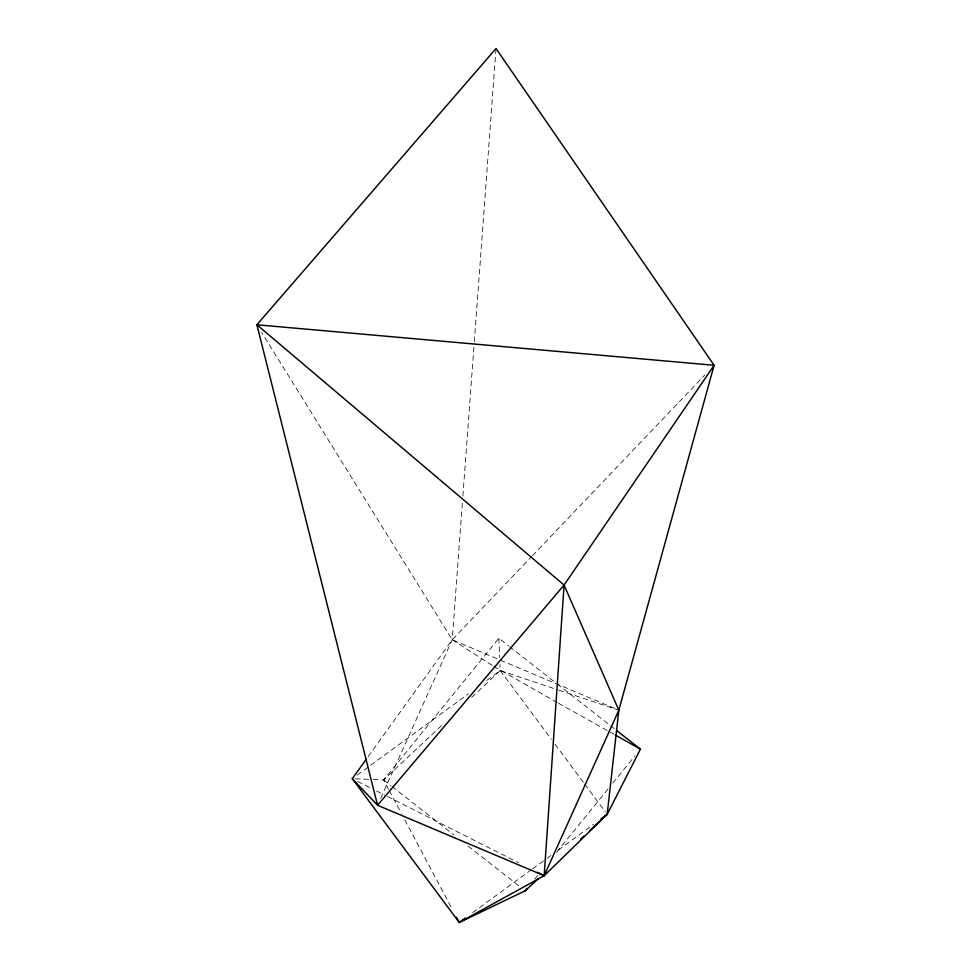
<?xml version="1.0" encoding="UTF-8"?>
<svg xmlns="http://www.w3.org/2000/svg" width="971" height="971" viewBox="0 0 971 971"><rect width="100%" height="100%" fill="white"/><g stroke="black" fill="none" stroke-linecap="round" stroke-linejoin="round"><path stroke-width="0.73" stroke-dasharray="4.86 3.64" d="M380.681 798.368L452.231 639.743L462.427 502.153M462.876 496.108L474.188 343.394M474.297 341.877L496.023 48.55M368.203 756.555L452.231 639.743L531.525 556.638M373.167 779.507L383.618 779.907L498.839 638.263L508.367 645.715M534.73 879.083L537.594 875.575M556.638 852.162L608.064 788.95M612.822 783.099L634.731 756.166M532.569 555.546L704.715 375.109M388.558 789.229L383.618 779.907L443.019 724.208M471.627 697.384L500.235 670.573L499.98 664.698M357.17 775.113L369.405 766.18M370.619 765.282L468.447 693.804M486.787 680.392L500.235 670.573L557.39 689.665M472.683 912.619L531.368 869.725M532.594 868.839L546.042 859.007M547.268 858.109L550.933 855.439M558.276 850.074L593.73 824.161M355.265 778.803L371.675 779.446M558.811 690.138L618.83 710.189L452.231 639.743L261.672 332.495M357.692 781.424L371.201 788.246M376.602 790.989L386.07 795.771M387.417 796.451L518.502 862.721M493.911 666.507L557.111 702.446M558.434 703.186L613.988 734.319M452.231 639.743L492.649 665.705M509.557 646.65L555.958 682.989M557.148 683.924L609.509 724.924M610.698 725.847L614.267 728.651M383.618 779.907L390.755 785.503M391.944 786.425L453.821 834.878M468.095 846.069L520.456 887.057M500.235 670.573L551.455 739.429M555.06 744.259L583.814 782.917M584.712 784.131L605.382 811.914M389.262 790.564L401.278 813.213M404.81 819.876L452.17 909.123M498.839 638.263L499.664 657.355"/><path stroke-width="1.46" d="M616.646 730.508L640.435 749.151L607.178 814.329L544.173 875.708L377.573 805.262L256.89 324.775L496.023 48.55L714.11 365.278L564.078 585.04L544.173 875.708L459.234 922.45L352.279 778.681L366.431 759.019M589.458 830.86L607.178 814.329L618.83 710.189L714.11 365.278L256.89 324.775L564.078 585.04L618.83 710.189L544.173 875.708L537.412 872.286M456.406 917.122L459.234 922.45L525.214 890.795L527.119 888.453M564.078 585.04L377.573 805.262L352.279 778.681M525.214 890.795L538.504 878.391M580.597 839.126L583.923 836.031M459.234 922.45L465.352 917.983M601.073 818.796L607.178 814.329M615.311 735.059L640.435 749.151"/></g></svg>
